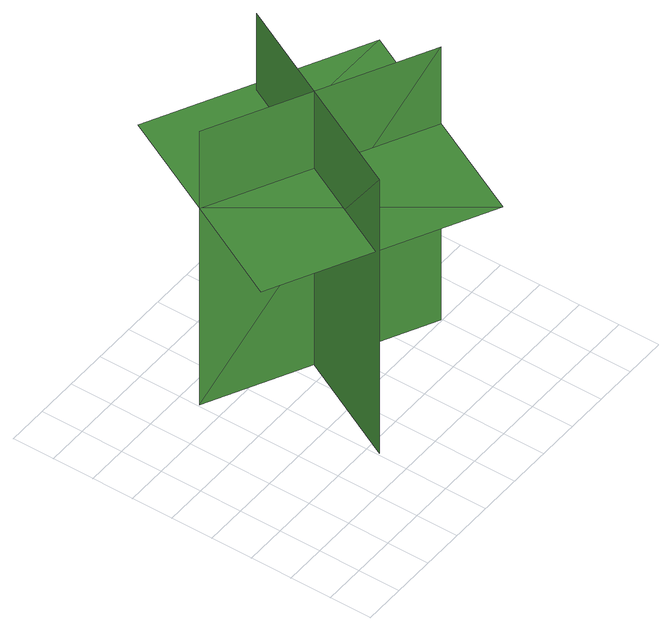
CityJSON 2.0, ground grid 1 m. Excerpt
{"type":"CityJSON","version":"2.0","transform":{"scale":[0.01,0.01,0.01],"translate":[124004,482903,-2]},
"CityObjects":{
"tree1":{"type":"SolitaryVegetationObject","geometry":[{"type":"MultiSurface","lod":"1","boundaries":[[[0,1,2]],[[0,2,3]],[[4,5,6]],[[4,6,7]],[[8,9,10]],[[8,10,11]],[[8,11,12]],[[8,12,13]]]}]}
},
"vertices":[
[556,665,59],[305,172,59],[305,172,829],[556,665,829],[205,553,59],[698,302,59],[698,302,829],[205,553,829],[205,553,613],[79,306,613],[572,55,613],[698,302,613],[823,549,613],[330,799,613]
]}
